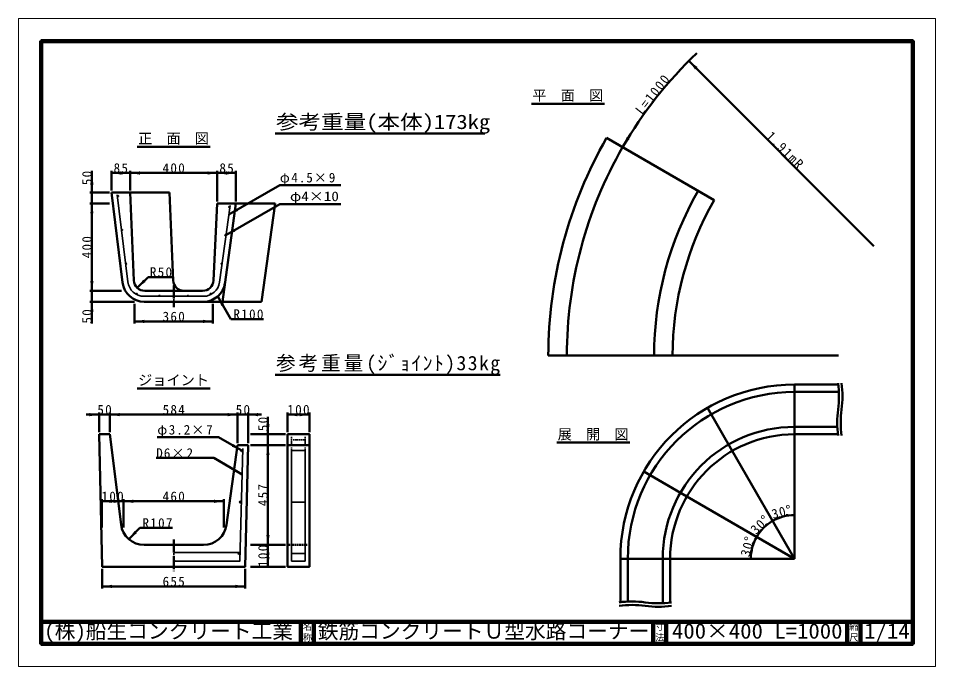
# Model space of a CAD drawing. Units: millimetres, scale not verified. Extents: x -2102 to 2102, y -1485 to 1485.
import ezdxf
from ezdxf.enums import TextEntityAlignment as Align

# ---------------------------------------------------------------- set-up
doc = ezdxf.new("R2010")
doc.units = ezdxf.units.MM
doc.header["$LTSCALE"] = 5
doc.linetypes.add('DOTTED', pattern=[1.75, 0.25, -1.5])
doc.linetypes.add('LONG_DASHED_DOTTED', pattern=[15.25, 12, -1.5, 0.25, -1.5])
doc.layers.add('0-0_V-nasSTD', color=7, linetype='Continuous', lineweight=50)
doc.layers.add('0-1_0', color=7, linetype='Continuous', lineweight=50)
doc.styles.add('ＭＳ ゴシック', font='')
doc.styles.get('ＭＳ ゴシック').set_extended_font_data('MS Gothic')

msp = doc.modelspace()

# ---------------------------------------------------------------- linework, layer by layer
at = {"layer": '0-0_V-nasSTD', "lineweight": 100}
for p, q in [((-1997.5, 1380), (-1997.5, -1380)), ((-807.5, -1280), (-807.5, -1380)), ((-747.5, -1280), (-747.5, -1380)), ((807.5, -1280), (807.5, -1380)), ((867.5, -1280), (867.5, -1380)), ((1697.5, -1280), (1697.5, -1380)), ((1697.5, -1280), (1697.5, -1380)), ((1757.5, -1280), (1757.5, -1380)), ((-1997.5, -1380), (1997.5, -1380))]:
    msp.add_line(p, q, dxfattribs=at)
at = {"layer": '0-0_V-nasSTD'}
for p, q in [((971.202, 1290.292), (1819.779, 441.813)), ((594.094, 937.229), (1087.74, 652.248)), ((-1765.363, 686.566), (-1765.363, 786.566)), ((-1675.363, 786.566), (-1675.363, 696.566)), ((-1590.363, 786.566), (-1590.363, 696.566)), ((-1190.363, 786.566), (-1190.363, 646.566)), ((-1190.363, 776.566), (-1105.363, 776.566)), ((-1105.363, 786.566), (-1105.363, 646.566)), ((-1137.495, 586.407), (-903.668, 721.407)), ((-903.668, 721.407), (-623.668, 721.407)), ((-1775.363, 686.566), (-1685.363, 686.566)), ((-1765.363, 686.566), (-1765.363, 636.566)), ((-1675.363, 686.566), (-1624.992, 274.434)), ((-1410.363, 686.566), (-1675.363, 686.566)), ((-1590.363, 686.566), (-1572.487, 284.346)), ((-1410.363, 686.566), (-1392.487, 284.346)), ((-1775.363, 636.566), (-1685.363, 636.566)), ((-1765.363, 636.566), (-1765.363, 236.566)), ((-1207.988, 284.069), (-1190.363, 636.566)), ((-925.363, 636.566), (-1190.363, 636.566)), ((-1167.238, 186.566), (-1105.363, 636.566)), ((-1150.983, 492.016), (-904.21, 634.491)), ((-987.238, 186.566), (-925.363, 636.566)), ((-904.21, 634.491), (-623.668, 634.491)), ((-1557.098, 250.435), (-1507.6, 299.932)), ((-1507.6, 299.932), (-1397.6, 299.932)), ((-1775.363, 236.566), (-1630.363, 236.566)), ((-1765.363, 236.566), (-1765.363, 186.566)), ((-1522.536, 236.566), (-1257.926, 236.566)), ((-1188.711, 211.193), (-1128.711, 107.27)), ((-1775.363, 186.566), (-1570.363, 186.566)), ((-1765.363, 186.566), (-1765.363, 86.566)), ((-1570.363, 176.566), (-1570.363, 86.566)), ((-1525.73, 186.566), (-987.238, 186.566)), ((-1210.363, 176.566), (-1210.363, 86.566)), ((-1570.363, 96.566), (-1210.363, 96.566)), ((-978.711, 107.27), (-1128.711, 107.27)), ((326.854, -60.204), (896.854, -60.204)), ((896.854, -60.204), (1656.854, -60.204)), ((1455.293, -192.567), (1656.055, -192.567)), ((1455.293, -192.567), (1455.293, -420.567)), ((1455.293, -226.567), (1658.85, -226.567)), ((-1792.363, -330.464), (-1732.363, -330.464)), ((-1732.363, -320.464), (-1732.363, -410.464)), ((-1732.363, -330.464), (-1682.363, -330.464)), ((-1682.363, -320.464), (-1682.363, -410.464)), ((-1682.363, -330.464), (-1098.363, -330.464)), ((-1098.363, -320.464), (-1098.363, -460.464)), ((-1098.363, -330.464), (-1048.363, -330.464)), ((-1048.363, -320.464), (-1048.363, -460.464)), ((-1048.363, -330.464), (-988.363, -330.464)), ((-868.363, -320.464), (-868.363, -410.464)), ((-768.363, -330.464), (-868.363, -330.464)), ((-768.363, -320.464), (-768.363, -410.464)), ((1056.293, -299.479), (1170.293, -496.933)), ((-958.363, -420.464), (-958.363, -340.464)), ((-1682.363, -420.464), (-1732.363, -420.464)), ((-1682.363, -420.464), (-1631.86, -833.452)), ((-878.363, -420.464), (-1038.363, -420.464)), ((-958.363, -470.464), (-958.363, -420.464)), ((1455.293, -386.567), (1651.735, -386.567)), ((-1465.415, -433.464), (-1185.415, -433.464)), ((-1185.415, -433.464), (-1081.492, -493.464)), ((1455.293, -420.567), (1455.293, -990.567)), ((1455.293, -420.567), (1654.53, -420.567)), ((-1147.798, -834.849), (-1098.363, -470.464)), ((-1048.363, -470.464), (-1098.363, -470.464)), ((-878.363, -470.464), (-1038.363, -470.464)), ((-958.363, -470.464), (-958.363, -927.464)), ((-768.363, -470.464), (-868.363, -470.464)), ((1170.293, -496.933), (1455.293, -990.567)), ((-1470.344, -529.092), (-1206.785, -529.092)), ((-1206.785, -529.092), (-1076.881, -604.092)), ((764.204, -591.567), (961.658, -705.567)), ((961.658, -705.567), (1455.293, -990.567)), ((-1720.363, -717.464), (-1720.363, -847.464)), ((-1620.363, -727.464), (-1720.363, -727.464)), ((-1620.363, -717.464), (-1620.363, -847.464)), ((-1620.363, -727.464), (-1160.363, -727.464)), ((-1160.363, -717.464), (-1160.363, -847.464)), ((-1596.571, -900.585), (-1545.659, -849.673)), ((-1545.659, -849.673), (-1395.659, -849.673)), ((-1525.651, -927.464), (-1253.827, -927.464)), ((-878.363, -927.464), (-1038.363, -927.464)), ((-958.363, -927.464), (-958.363, -1027.464)), ((657.293, -1189.805), (657.293, -990.567)), ((657.293, -990.567), (885.293, -990.567)), ((691.293, -1187.01), (691.293, -990.567)), ((851.293, -1194.125), (851.293, -990.567)), ((885.293, -990.567), (1455.293, -990.567)), ((885.293, -1191.33), (885.293, -990.567)), ((-1717.863, -1037.464), (-1717.863, -1127.464)), ((-1062.863, -1037.464), (-1062.863, -1127.464)), ((-878.363, -1027.464), (-1038.363, -1027.464)), ((-1717.863, -1117.464), (-1062.863, -1117.464))]:
    msp.add_line(p, q, dxfattribs=at)
at = {"layer": '0-0_V-nasSTD', "lineweight": 35}
for p, q in [((-1648.947, 676.498), (-1600.176, 277.467)), ((-1180.128, 276.35), (-1131.771, 628.041)), ((-1525.73, 211.566), (-1254.429, 211.566)), ((-849.613, -485.464), (-849.613, -1002.464)), ((-787.113, -495.464), (-849.613, -495.464)), ((-787.113, -1002.464), (-787.113, -485.464)), ((-787.113, -730.964), (-849.613, -730.964)), ((-1390.363, -962.464), (-1086.291, -962.464)), ((-787.113, -966.464), (-849.613, -966.464)), ((-849.613, -1002.464), (-787.113, -1002.464))]:
    msp.add_line(p, q, dxfattribs=at)
at = {"layer": '0-0_V-nasSTD', "linetype": 'LONG_DASHED_DOTTED'}
for p, q in [((-1390.363, 261.566), (-1390.363, 161.566)), ((-1390.363, -902.464), (-1390.363, -1052.464))]:
    msp.add_line(p, q, dxfattribs=at)
at = {"layer": '0-0_V-nasSTD', "linetype": 'DOTTED', "lineweight": 35}
for p, q in [((-849.613, -435.464), (-849.613, -485.464)), ((-787.113, -445.464), (-849.613, -445.464)), ((-787.113, -435.464), (-787.113, -485.464))]:
    msp.add_line(p, q, dxfattribs=at)
at = {"layer": '0-0_V-nasSTD', "linetype": 'DOTTED'}
msp.add_line((-868.363, -927.464), (-768.363, -927.464), dxfattribs=at)
at = {"layer": '0-0_V-nasSTD', "lineweight": 18}
for points in [[(-2102.5, -1485), (-2102.5, 1485), (2102.5, 1485), (2102.5, -1485)], [(-2002.5, -1385), (-2002.5, 1385), (2002.5, 1385), (2002.5, -1385)]]:
    msp.add_lwpolyline(points, close=True, dxfattribs=at)
at = {"layer": '0-0_V-nasSTD', "lineweight": 100}
msp.add_lwpolyline([(1997.5, -1380), (1997.5, 1380), (-1997.5, 1380)], dxfattribs=at)
at = {"layer": '0-0_V-nasSTD'}
for points in [[(-1675.363, 776.566), (-1590.363, 776.566), (-1190.363, 776.566)], [(-1732.363, -420.464), (-1717.863, -1027.464), (-1062.863, -1027.464), (-1048.363, -470.464)]]:
    msp.add_lwpolyline(points, dxfattribs=at)
msp.add_lwpolyline([(-868.363, -420.464), (-868.363, -1027.464), (-768.363, -1027.464), (-768.363, -420.464)], close=True, dxfattribs=at)
at = {"layer": '0-0_V-nasSTD', "lineweight": 35}
msp.add_lwpolyline([(-1390.363, -1002.464), (-1087.341, -1002.464), (-1073.766, -485.464)], dxfattribs=at)
for centre, radius in [((-1645.834, 670.816), 2.4), ((-1135.187, 620.816), 2.4), ((-1626.89, 515.816), 2.4), ((-1153.062, 490.816), 2.4), ((-1607.945, 360.816), 2.4), ((-1170.937, 360.816), 2.4), ((-1559.654, 222.379), 2.4), ((-1455.363, 213.966), 2.4), ((-1325.363, 213.966), 2.4), ((-1220.95, 222.146), 2.4), ((-1078.028, -495.464), 4), ((-1084.212, -730.964), 4), ((-1090.396, -966.464), 4)]:
    msp.add_circle(centre, radius, dxfattribs=at)
at = {"layer": '0-0_V-nasSTD'}
for centre, radius, start, end in [((2321.854, -60.204), 1910, 133.50343, 150.00221), ((2321.854, -60.204), 1995, 150.00221, 180), ((2321.854, -60.204), 1910, 150.00221, 180), ((2321.854, -60.204), 1510, 150.00221, 180), ((2321.854, -60.204), 1425, 150.00221, 180), ((-1525.73, 286.566), 100, 186.96826, 270), ((-1522.536, 286.566), 50, 182.5448, 270), ((-1342.536, 286.566), 50, 182.5448, 270), ((-1257.926, 286.566), 50, 270, 357.13759), ((-1254.429, 286.566), 100, 270, 352.17092), ((1455.293, -990.567), 798, 90, 180), ((1207.293, -246.567), 452, 352.37185, 7.62815), ((1223.293, -246.567), 452, 352.37185, 7.62815), ((1455.293, -990.567), 764, 90, 180), ((2103.293, -366.567), 452, 172.37185, 187.62815), ((2119.293, -366.567), 452, 172.37185, 187.62815), ((1455.293, -990.567), 604, 90, 180), ((1455.293, -990.567), 570, 90, 180), ((1455.293, -990.567), 200, 90, 120), ((-1525.651, -820.464), 107, 186.97197, 270), ((-1253.827, -820.464), 107, 270, 352.274), ((1455.293, -990.567), 200, 120, 150.00221), ((1455.293, -990.567), 200, 150.00221, 180), ((711.293, -1638.567), 452, 82.37185, 97.62815), ((711.293, -1654.567), 452, 82.37185, 97.62815), ((831.293, -742.567), 452, 262.37185, 277.62815), ((831.293, -758.567), 452, 262.37185, 277.62815)]:
    msp.add_arc(centre, radius, start, end, dxfattribs=at)
at = {"layer": '0-0_V-nasSTD', "lineweight": 35}
for centre, radius, start, end in [((-1525.73, 286.566), 75, 186.96826, 270), ((-1254.429, 286.566), 75, 270, 352.17092), ((-1390.363, -998.464), 4, 270, 90)]:
    msp.add_arc(centre, radius, start, end, dxfattribs=at)
at = {"layer": '0-0_V-nasSTD'}
for points in [[(971.202, 1290.292), (999.488, 1250.695), (1010.801, 1262.01)], [(667.708, 894.732), (685.472, 940.036), (699.205, 931.826)], [(-1675.363, 776.566), (-1630.363, 769.066), (-1630.363, 784.066)], [(-1635.363, 769.066), (-1635.363, 784.066), (-1590.363, 776.566)], [(-1590.363, 776.566), (-1545.363, 769.066), (-1545.363, 784.066)], [(-1235.363, 769.066), (-1235.363, 784.066), (-1190.363, 776.566)], [(-1190.363, 776.566), (-1145.363, 769.066), (-1145.363, 784.066)], [(-1150.363, 769.066), (-1150.363, 784.066), (-1105.363, 776.566)], [(-1772.863, 731.566), (-1765.363, 686.566), (-1757.863, 731.566)], [(-1647.96, 671.931), (-1646.491, 673.125), (-1644.613, 672.882)], [(-1647.96, 671.931), (-1644.613, 672.882), (-1643.496, 671.355)], [(-1772.863, 591.566), (-1765.363, 636.566), (-1757.863, 591.566)], [(-1648.216, 670.517), (-1647.96, 671.931), (-1647.258, 668.884)], [(-1647.96, 671.931), (-1647.258, 668.884), (-1645.415, 668.453)], [(-1647.96, 671.931), (-1645.415, 668.453), (-1643.833, 669.492)], [(-1647.96, 671.931), (-1643.833, 669.492), (-1643.496, 671.355)], [(-1137.585, 620.895), (-1136.782, 622.609), (-1133.418, 619.194)], [(-1137.585, 620.895), (-1136.897, 619.132), (-1133.418, 619.194)], [(-1137.495, 586.407), (-1102.274, 615.403), (-1094.774, 602.412)], [(-1136.897, 619.132), (-1135.144, 618.417), (-1133.418, 619.194)], [(-1136.782, 622.609), (-1134.986, 623.208), (-1133.418, 619.194)], [(-1134.986, 623.208), (-1133.418, 619.194), (-1133.315, 622.319)], [(-1133.418, 619.194), (-1133.315, 622.319), (-1132.808, 620.495)], [(-1629.271, 515.517), (-1629.015, 516.931), (-1628.314, 513.884)], [(-1629.015, 516.931), (-1627.546, 518.125), (-1625.669, 517.882)], [(-1629.015, 516.931), (-1625.669, 517.882), (-1624.551, 516.355)], [(-1629.015, 516.931), (-1628.314, 513.884), (-1626.47, 513.453)], [(-1629.015, 516.931), (-1626.47, 513.453), (-1624.888, 514.492)], [(-1629.015, 516.931), (-1624.888, 514.492), (-1624.551, 516.355)], [(-1150.983, 492.016), (-1115.762, 521.011), (-1108.262, 508.021)], [(-1155.46, 490.895), (-1154.657, 492.609), (-1151.293, 489.194)], [(-1155.46, 490.895), (-1154.772, 489.132), (-1151.293, 489.194)], [(-1154.772, 489.132), (-1153.019, 488.417), (-1151.293, 489.194)], [(-1154.657, 492.609), (-1152.861, 493.208), (-1151.293, 489.194)], [(-1152.861, 493.208), (-1151.293, 489.194), (-1151.19, 492.319)], [(-1151.293, 489.194), (-1151.19, 492.319), (-1150.683, 490.495)], [(-1610.327, 360.517), (-1610.071, 361.931), (-1609.369, 358.884)], [(-1610.071, 361.931), (-1608.602, 363.125), (-1606.725, 362.882)], [(-1610.071, 361.931), (-1606.725, 362.882), (-1605.607, 361.355)], [(-1610.071, 361.931), (-1609.369, 358.884), (-1607.526, 358.453)], [(-1610.071, 361.931), (-1607.526, 358.453), (-1605.944, 359.492)], [(-1610.071, 361.931), (-1605.944, 359.492), (-1605.607, 361.355)], [(-1173.335, 360.895), (-1172.532, 362.609), (-1169.168, 359.194)], [(-1173.335, 360.895), (-1172.647, 359.132), (-1169.168, 359.194)], [(-1172.647, 359.132), (-1170.894, 358.417), (-1169.168, 359.194)], [(-1172.532, 362.609), (-1170.736, 363.208), (-1169.168, 359.194)], [(-1170.736, 363.208), (-1169.168, 359.194), (-1169.065, 362.319)], [(-1169.168, 359.194), (-1169.065, 362.319), (-1168.558, 360.495)], [(-1772.863, 281.566), (-1765.363, 236.566), (-1757.863, 281.566)], [(-1557.098, 250.435), (-1530.581, 287.558), (-1519.975, 276.951)], [(-1561.905, 223.212), (-1561.808, 221.321), (-1560.601, 224.584)], [(-1561.808, 221.321), (-1560.601, 224.584), (-1558.708, 224.585)], [(-1561.808, 221.321), (-1558.708, 224.585), (-1557.403, 223.213)], [(-1561.808, 221.321), (-1557.499, 221.323), (-1557.403, 223.213)], [(-1561.808, 221.321), (-1558.934, 220.089), (-1557.499, 221.323)], [(-1561.808, 221.321), (-1560.818, 220.28), (-1558.934, 220.089)], [(-1457.76, 214.088), (-1456.927, 215.787), (-1453.992, 211.996)], [(-1457.76, 214.088), (-1457.103, 212.313), (-1453.992, 211.996)], [(-1457.103, 212.313), (-1455.363, 211.566), (-1453.992, 211.996)], [(-1456.927, 215.787), (-1455.12, 216.354), (-1453.992, 211.996)], [(-1455.12, 216.354), (-1453.992, 211.996), (-1453.465, 215.435)], [(-1453.992, 211.996), (-1453.465, 215.435), (-1452.991, 213.603)], [(-1327.736, 213.603), (-1327.261, 215.435), (-1326.734, 211.996)], [(-1327.261, 215.435), (-1326.734, 211.996), (-1325.606, 216.354)], [(-1326.734, 211.996), (-1325.606, 216.354), (-1323.8, 215.787)], [(-1326.734, 211.996), (-1323.8, 215.787), (-1322.966, 214.088)], [(-1326.734, 211.996), (-1323.624, 212.313), (-1322.966, 214.088)], [(-1326.734, 211.996), (-1325.363, 211.566), (-1323.624, 212.313)], [(-1223.31, 222.582), (-1222.26, 224.157), (-1221.265, 219.767)], [(-1223.31, 222.582), (-1222.892, 220.736), (-1221.265, 219.767)], [(-1222.26, 224.157), (-1221.265, 219.767), (-1220.395, 224.482)], [(-1221.265, 219.767), (-1220.395, 224.482), (-1218.875, 223.353)], [(-1221.265, 219.767), (-1218.875, 223.353), (-1218.646, 221.474)], [(-1221.265, 219.767), (-1219.85, 220.014), (-1218.646, 221.474)], [(-1188.711, 211.193), (-1172.706, 168.472), (-1159.716, 175.972)], [(-1772.863, 141.566), (-1765.363, 186.566), (-1757.863, 141.566)], [(-1570.363, 96.566), (-1525.363, 89.066), (-1525.363, 104.066)], [(-1255.363, 89.066), (-1255.363, 104.066), (-1210.363, 96.566)], [(-1777.363, -337.964), (-1777.363, -322.964), (-1732.363, -330.464)], [(-1682.363, -330.464), (-1637.363, -337.964), (-1637.363, -322.964)], [(-1143.363, -337.964), (-1143.363, -322.964), (-1098.363, -330.464)], [(-1048.363, -330.464), (-1003.363, -337.964), (-1003.363, -322.964)], [(-868.363, -330.464), (-823.363, -337.964), (-823.363, -322.964)], [(-813.363, -337.964), (-813.363, -322.964), (-768.363, -330.464)], [(-965.863, -375.464), (-958.363, -420.464), (-950.863, -375.464)], [(-1124.214, -477.459), (-1116.714, -464.469), (-1081.492, -493.464)], [(-1081.991, -496.009), (-1081.839, -494.249), (-1074.293, -494.034)], [(-1081.991, -496.009), (-1081.37, -497.662), (-1074.293, -494.034)], [(-1081.839, -494.249), (-1081.368, -493.263), (-1074.293, -494.034)], [(-1081.37, -497.662), (-1080.098, -498.887), (-1074.293, -494.034)], [(-1081.368, -493.263), (-1080.361, -492.214), (-1074.293, -494.034)], [(-1080.361, -492.214), (-1079.045, -491.595), (-1074.293, -494.034)], [(-1080.098, -498.887), (-1078.422, -499.445), (-1074.293, -494.034)], [(-1079.045, -491.595), (-1077.595, -491.488), (-1074.293, -494.034)], [(-1078.422, -499.445), (-1076.67, -499.226), (-1074.293, -494.034)], [(-1077.595, -491.488), (-1076.202, -491.905), (-1074.293, -494.034)], [(-1076.67, -499.226), (-1075.182, -498.275), (-1074.293, -494.034)], [(-1076.202, -491.905), (-1075.051, -492.793), (-1074.293, -494.034)], [(-1075.182, -498.275), (-1074.293, -494.034), (-1074.249, -496.775)], [(-1074.293, -494.034), (-1074.249, -496.775), (-1074.028, -495.464)], [(-965.863, -515.464), (-958.363, -470.464), (-950.863, -515.464)], [(-1119.602, -588.087), (-1112.102, -575.097), (-1076.881, -604.092)], [(-1720.363, -727.464), (-1675.363, -734.964), (-1675.363, -719.964)], [(-1665.363, -734.964), (-1665.363, -719.964), (-1620.363, -727.464)], [(-1620.363, -727.464), (-1575.363, -734.964), (-1575.363, -719.964)], [(-1205.363, -734.964), (-1205.363, -719.964), (-1160.363, -727.464)], [(-1088.192, -731.369), (-1087.247, -728.359), (-1080.929, -733.249)], [(-1088.192, -731.369), (-1086.661, -734.127), (-1080.929, -733.249)], [(-1087.247, -728.359), (-1084.415, -726.969), (-1080.929, -733.249)], [(-1086.661, -734.127), (-1083.606, -734.918), (-1080.929, -733.249)], [(-1084.415, -726.969), (-1081.456, -728.065), (-1080.929, -733.249)], [(-1081.456, -728.065), (-1080.929, -733.249), (-1080.212, -730.964)], [(1355.293, -817.362), (1386.759, -794.44), (1392.492, -805.885)], [(1416.719, -785.318), (1417.101, -798.112), (1455.293, -790.567)], [(1319.383, -832.396), (1326.2, -843.23), (1355.293, -817.362)], [(-1596.571, -900.585), (-1570.054, -863.462), (-1559.448, -874.069)], [(-965.863, -882.464), (-958.363, -927.464), (-950.863, -882.464)], [(1282.088, -890.567), (1297.257, -854.715), (1308.065, -861.572)], [(1258.116, -921.242), (1269.361, -927.358), (1282.088, -890.567)], [(-1094.268, -967.467), (-1094.147, -965.075), (-1092.681, -963.181)], [(-1094.268, -967.467), (-1093.001, -969.499), (-1092.681, -963.181)], [(-1093.001, -969.499), (-1092.681, -963.181), (-1090.801, -970.444)], [(-1092.681, -963.181), (-1090.396, -962.464), (-1089.79, -962.51)], [(-1092.681, -963.181), (-1089.79, -962.51), (-1089.007, -962.713)], [(-1092.681, -963.181), (-1089.007, -962.713), (-1088.28, -963.07)], [(-1092.681, -963.181), (-1088.28, -963.07), (-1087.64, -963.565)], [(-1092.681, -963.181), (-1090.801, -970.444), (-1088.455, -969.961)], [(-1092.681, -963.181), (-1088.455, -969.961), (-1086.805, -968.226)], [(-1092.681, -963.181), (-1087.64, -963.565), (-1087.113, -964.179)], [(-1092.681, -963.181), (-1087.113, -964.179), (-1086.72, -964.887)], [(-1092.681, -963.181), (-1086.805, -968.226), (-1086.396, -966.464)], [(-1092.681, -963.181), (-1086.72, -964.887), (-1086.478, -965.659)], [(-1092.681, -963.181), (-1086.478, -965.659), (-1086.396, -966.464)], [(-965.863, -972.464), (-958.363, -927.464), (-950.863, -972.464)], [(1250.898, -951.887), (1255.293, -990.567), (1263.68, -952.552)], [(-1390.363, -1002.464), (-1390.363, -994.464), (-1388.786, -1002.14)], [(-1390.363, -994.464), (-1389.166, -994.648), (-1388.786, -1002.14)], [(-1389.166, -994.648), (-1388.786, -1002.14), (-1387.758, -995.429)], [(-1388.786, -1002.14), (-1387.758, -995.429), (-1386.772, -996.703)], [(-1388.786, -1002.14), (-1386.772, -996.703), (-1386.368, -998.262)], [(-1388.786, -1002.14), (-1386.612, -999.853), (-1386.368, -998.262)], [(-1388.786, -1002.14), (-1387.464, -1001.22), (-1386.612, -999.853)], [(-965.863, -982.464), (-958.363, -1027.464), (-950.863, -982.464)], [(-1717.863, -1117.464), (-1672.863, -1124.964), (-1672.863, -1109.964)], [(-1107.863, -1124.964), (-1107.863, -1109.964), (-1062.863, -1117.464)]]:
    msp.add_solid(points, dxfattribs=at)
at = {"layer": '0-1_0'}
for p, q in [((249.837, 1093.831), (584.093, 1093.831)), ((-925.656, 958.166), (35.344, 958.166)), ((-1557.491, 896.566), (-1223.235, 896.566)), ((-925.656, -148.864), (105.844, -148.864)), ((-1557.491, -210.464), (-1223.235, -210.464)), ((365.75, -458.366), (700.006, -458.366))]:
    msp.add_line(p, q, dxfattribs=at)
at = {"layer": '0-1_0', "lineweight": 100}
msp.add_line((-1997.5, -1280), (1997.5, -1280), dxfattribs=at)

# ---------------------------------------------------------------- texts
at = {"layer": '0-0_V-nasSTD', "style": 'ＭＳ ゴシック'}
for s, height, p in [('平\u3000面\u3000図', 47.65, (253.833, 1093.831)), ('正\u3000面\u3000図', 47.65, (-1553.495, 896.566)), ('ジョイント', 47.65, (-1553.495, -210.464)), ('展\u3000開\u3000図', 47.65, (369.746, -458.366)), ('(株)船生コンクリート工業', 69.65, (-1983.294, -1377.45)), ('名', 30.79, (-798.518, -1326.001)), ('鉄筋コンクリートＵ型水路コーナー', 69.65, (-730, -1377.53)), ('寸', 30.79, (816.482, -1326.001)), ('縮', 30.79, (1706.482, -1326.001)), ('称', 30.79, (-798.524, -1375.99)), ('法', 30.79, (816.476, -1375.99)), ('尺', 30.79, (1706.476, -1375.99))]:
    msp.add_text(s, height=height, dxfattribs=at).set_placement(p, align=Align.BOTTOM_LEFT)
for s, height, width, p in [('参考重量(本体)173kg', 65.98, 1.15, (-921.656, 958.166)), ('φ4×10', 43.99, 1.15, (-857.668, 634.491)), ('400×400 L=1000', 69.65, 1.1, (893.75, -1377.53)), ('1/14', 69.65, 1.1, (1775, -1377.418))]:
    msp.add_text(s, height=height, dxfattribs=dict(at, width=width)).set_placement(p, align=Align.BOTTOM_LEFT)
at = {"layer": '0-0_V-nasSTD', "char_height": 43.99, "attachment_point": 7, "style": 'ＭＳ ゴシック'}
for s, insert, rotation in [('\\T1.2;L=1000', (756.839, 1039.73), 51.753), ('\\T1.2;1.91mR', (1321.24, 940.294), 315.003), ('\\T1.2;50', (-1765.363, 720.566), 90), ('\\T1.2;400', (-1765.363, 385.579), 90), ('\\T1.2;50', (-1765.363, 86.566), 90), ('\\T1.2;50', (-958.363, -406.464), 90), ('\\T1.2;457', (-958.363, -749.951), 90), ('\\T1.15;30°', (1357.647, -809.676), 15), ('\\T1.15;30°', (1280.284, -882.734), 45), ('\\T1.15;30°', (1249.814, -984.685), 75), ('\\T1.2;100', (-958.363, -1028.451), 90)]:
    msp.add_mtext(s, dxfattribs=dict(at, insert=insert, rotation=rotation))
at = {"layer": '0-0_V-nasSTD', "attachment_point": 7, "style": 'ＭＳ ゴシック'}
for s, insert, char_height in [('\\T1.2;85', (-1665.854, 776.566), 43.99), ('\\T1.2;400', (-1441.35, 776.566), 43.99), ('\\T1.2;85', (-1180.854, 776.566), 43.99), ('\\T1.15;φ4.5×9', (-903.668, 721.407), 43.99), ('\\T1.2;R50', (-1499.6, 299.932), 43.99), ('\\T1.2;360', (-1441.35, 96.566), 43.99), ('\\T1.2;R100', (-1116.711, 107.27), 43.99), ('\\T1.15;参考重量(ｼﾞｮｲﾝﾄ)33kg', (-921.656, -148.864), 65.98), ('\\T1.2;50', (-1740.354, -330.464), 43.99), ('\\T1.2;584', (-1441.35, -330.464), 43.99), ('\\T1.2;50', (-1106.354, -330.464), 43.99), ('\\T1.2;100', (-869.35, -330.464), 43.99), ('\\T1.15;φ3.2×7', (-1465.415, -433.464), 43.99), ('\\T1.16;D6×2', (-1470.344, -529.092), 43.99), ('\\T1.2;100', (-1721.35, -727.464), 43.99), ('\\T1.2;460', (-1441.35, -727.464), 43.99), ('\\T1.2;R107', (-1533.659, -849.673), 43.99), ('\\T1.2;655', (-1441.35, -1117.464), 43.99)]:
    msp.add_mtext(s, dxfattribs=dict(at, insert=insert, char_height=char_height))

doc.saveas('drawing.dxf')
